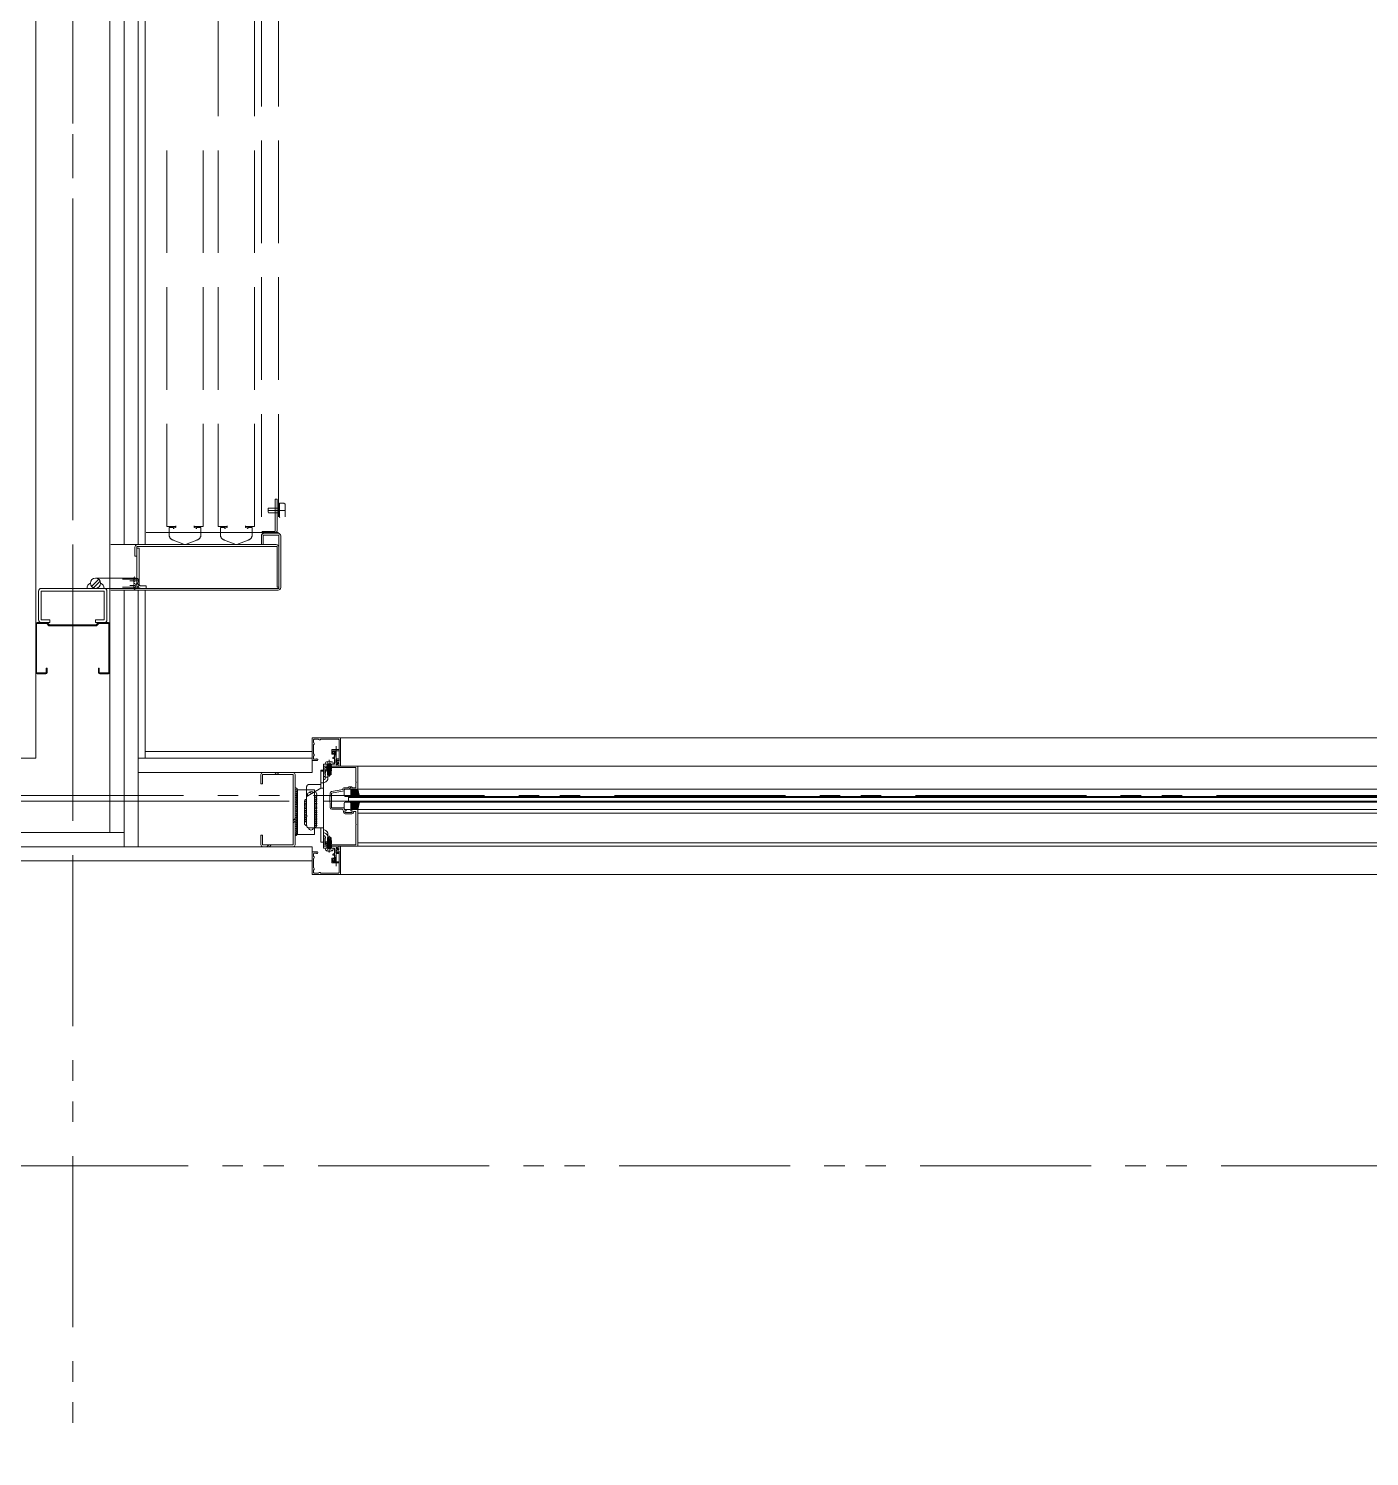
# Model space of a CAD drawing. Units: millimetres at full size. Extents: x -12803 to 120774, y -9413 to 101127.
# Drawn here: x 101036 to 102212, y 11296 to 12549 of the extents above; entities that cross this region are included whole.
import ezdxf

# ---------------------------------------------------------------- set-up
doc = ezdxf.new("R2010")
doc.units = ezdxf.units.MM
doc.header["$LTSCALE"] = 30
for name, pattern in [('CHAIN2', [12, 9, -1, 1, -1]), ('DASHED3', [4, 3, -1]), ('DOUBLE_CHAIN1', [8.8, 5, -1, 0.6, -0.6, 0.6, -1])]:
    doc.linetypes.add(name, pattern=pattern)
doc.layers.add('0-0_NoName', color=7, linetype='Continuous')
for name, color, linetype, lineweight in [('2-0_通芯', 7, 'DOUBLE_CHAIN1', 15), ('2-2_間仕切り芯', 7, 'DOUBLE_CHAIN1', 15), ('2-3_間仕切り', 7, 'Continuous', 15), ('2-A_建具', 7, 'Continuous', 15), ('3-2_AIHO08-壁芯', 7, 'CHAIN2', 15)]:
    doc.layers.add(name, color=color, linetype=linetype, lineweight=lineweight)

# ---------------------------------------------------------------- blocks, each defined once
blk = doc.blocks.new('グループ部品-732')
at = {"layer": '2-0_通芯'}
blk.add_line((74361.66, 11551.41), (120774.36, 11551.41), dxfattribs=at)
at = {"layer": '2-2_間仕切り芯'}
for p, q in [((101074.36, 20799.98), (101074.36, 11296.44)), ((92573.61, 11876.41), (104734.61, 11876.41))]:
    blk.add_line(p, q, dxfattribs=at)
at = {"layer": '2-3_間仕切り'}
for p, q in [((101106.86, 12843.96), (101106.86, 11843.91)), ((101041.86, 12796.41), (101041.86, 11908.91)), ((101119.36, 12796.41), (101119.36, 12096.41)), ((101131.86, 12796.41), (101131.86, 12096.41)), ((101137.86, 12796.41), (101137.86, 12096.41)), ((101119.36, 12056.41), (101119.36, 11831.41)), ((101131.86, 12056.41), (101131.86, 11831.41)), ((101137.86, 12056.41), (101137.86, 11908.91)), ((101137.86, 11914.91), (101284.36, 11914.91)), ((100864.36, 11908.91), (101041.86, 11908.91)), ((101131.86, 11908.91), (101284.36, 11908.91)), ((101131.86, 11896.41), (101284.36, 11896.41)), ((100864.36, 11843.91), (101119.36, 11843.91)), ((100864.36, 11831.41), (101106.86, 11831.41)), ((101106.86, 11831.41), (101284.36, 11831.41)), ((100864.36, 11818.91), (101284.36, 11818.91))]:
    blk.add_line(p, q, dxfattribs=at)
at = {"layer": '2-A_建具', "linetype": 'DASHED3'}
for p, q in [((101239.86, 14250.91), (101239.86, 12106.41)), ((101254.86, 14250.91), (101254.86, 12106.41)), ((101201.86, 12112.31), (101201.86, 12936.41)), ((101233.86, 12112.31), (101233.86, 12936.41)), ((101156.86, 12112.31), (101156.86, 12463.91)), ((101188.86, 12112.31), (101188.86, 12463.91)), ((101260.66, 12126.41), (101245.66, 12126.41)), ((101246.06, 12128.41), (101254.86, 12128.41)), ((101253.66, 12136.41), (101252.06, 12136.41)), ((101253.66, 12136.41), (101253.66, 12108.81)), ((101255.66, 12131.41), (101254.86, 12131.41)), ((101255.66, 12132.41), (101256.16, 12132.91)), ((101255.66, 12120.41), (101255.66, 12132.41)), ((101259.66, 12132.91), (101256.16, 12132.91)), ((101260.66, 12131.91), (101259.66, 12132.91)), ((101260.66, 12120.91), (101260.66, 12131.91)), ((101245.66, 12124.81), (101246.06, 12124.41)), ((101246.06, 12124.41), (101254.86, 12124.41)), ((101255.66, 12121.41), (101254.86, 12121.41)), ((101255.66, 12120.41), (101256.16, 12119.91)), ((101156.86, 12112.31), (101164.36, 12112.31)), ((101158.86, 12105.19), (101158.86, 12111.11)), ((101162.86, 12111.41), (101159.16, 12111.41)), ((101162.86, 12110.21), (101162.86, 12111.41)), ((101164.86, 12111.36), (101163.71, 12111.19)), ((101164.86, 12112.91), (101164.86, 12111.36)), ((101180.86, 12112.91), (101180.86, 12111.36)), ((101182, 12111.19), (101180.86, 12111.36)), ((101181.36, 12112.31), (101188.86, 12112.31)), ((101182.86, 12110.21), (101182.86, 12111.41)), ((101186.56, 12111.41), (101182.86, 12111.41)), ((101186.86, 12105.19), (101186.86, 12111.11)), ((101201.86, 12112.31), (101209.36, 12112.31)), ((101203.86, 12105.19), (101203.86, 12111.11)), ((101207.86, 12111.41), (101204.16, 12111.41)), ((101207.86, 12110.21), (101207.86, 12111.41)), ((101209.86, 12111.36), (101208.71, 12111.19)), ((101209.86, 12112.91), (101209.86, 12111.36)), ((101225.86, 12112.91), (101225.86, 12111.36)), ((101227, 12111.19), (101225.86, 12111.36)), ((101226.36, 12112.31), (101233.86, 12112.31)), ((101231.56, 12111.41), (101227.86, 12111.41)), ((101227.86, 12110.21), (101227.86, 12111.41)), ((101231.86, 12105.19), (101231.86, 12111.11)), ((101132.76, 12093.41), (101132.76, 12061.31)), ((101172.31, 12096.49), (101162.5, 12100.38)), ((101173.4, 12096.49), (101183.21, 12100.38)), ((101217.31, 12096.49), (101207.5, 12100.38)), ((101218.4, 12096.49), (101228.21, 12100.38)), ((101133.76, 12060.31), (101138.86, 12060.31)), ((101138.86, 12058.01), (101138.86, 12060.31)), ((101292.06, 11898.41), (101294.36, 11898.41)), ((101292.06, 11882.76), (101292.06, 11898.41)), ((101292.06, 11897.51), (101294.36, 11897.51)), ((101294.36, 11835.41), (101294.36, 11898.41)), ((101294.36, 11892.56), (101295.86, 11893.27)), ((101294.36, 11889.98), (101295.28, 11890.41)), ((101296.25, 11888.32), (101294.36, 11887.44)), ((101298.16, 11892.39), (101295.86, 11892.39)), ((101298.16, 11894.91), (101298.94, 11899.38)), ((101298.16, 11891.31), (101298.16, 11894.91)), ((101286.36, 11881.23), (101269.36, 11881.23)), ((101271.66, 11881.23), (101271.66, 11842.23)), ((101279.56, 11883.91), (101279.56, 11874.39)), ((101280.56, 11876.12), (101292.06, 11882.76)), ((101292.06, 11885.91), (101281.56, 11885.91)), ((101286.36, 11842.23), (101286.36, 11881.23)), ((101292.06, 11887.27), (101294.36, 11887.27)), ((101292.06, 11882.76), (101294.36, 11882.76)), ((101279.56, 11849.91), (101279.56, 11857.7)), ((101269.36, 11842.23), (101286.36, 11842.23)), ((101294.36, 11847.91), (101281.56, 11847.91)), ((101292.06, 11835.41), (101292.06, 11847.91)), ((101296.25, 11845.5), (101294.36, 11846.38)), ((101296.27, 11842.9), (101294.36, 11843.81)), ((101294.36, 11841.26), (101295.28, 11840.82)), ((101295.86, 11839.92), (101295.86, 11836.95)), ((101298.16, 11842.51), (101298.16, 11839.97)), ((101298.16, 11839.92), (101298.16, 11837.15)), ((101294.36, 11835.41), (101292.06, 11835.41)), ((101295.86, 11836.95), (101296.37, 11834.04)), ((101298.39, 11835.85), (101296.12, 11835.45)), ((101298.63, 11834.44), (101296.37, 11834.04)), ((101298.16, 11837.15), (101298.63, 11834.44))]:
    blk.add_line(p, q, dxfattribs=at)
at = {"layer": '2-A_建具'}
for p, q in [((101138.86, 12106.91), (101254.86, 12106.91)), ((101239.86, 12096.41), (101239.86, 12104.01)), ((101251.26, 12106.41), (101240.66, 12106.41)), ((101241.46, 12096.41), (101241.46, 12104.81)), ((101241.46, 12104.81), (101255.26, 12104.81)), ((101242.26, 12106.41), (101254.46, 12106.41)), ((101255.26, 12058.01), (101255.26, 12104.81)), ((101256.86, 12058.81), (101256.86, 12104.01)), ((101107.86, 12096.41), (101252.86, 12096.41)), ((101128.86, 12094.01), (101128.86, 12086.41)), ((101253.66, 12094.81), (101130.46, 12094.81)), ((101130.46, 12094.81), (101130.46, 12086.41)), ((101130.46, 12086.41), (101128.86, 12086.41)), ((101090.89, 12059.64), (101097.22, 12065.98)), ((101092.49, 12058.41), (101098.45, 12064.38)), ((101130.76, 12067.01), (101094.36, 12067.01)), ((101131.91, 12066.01), (101118.06, 12066.01)), ((101132.24, 12064.51), (101124.5, 12064.51)), ((101044.36, 12055.61), (101044.36, 12030.41)), ((101101.96, 12058.01), (101046.76, 12058.01)), ((101130.76, 12058.01), (101094.36, 12058.01)), ((101102.06, 12055.71), (101102.06, 12030.31)), ((101104.36, 12055.61), (101104.36, 12030.41)), ((101107.86, 12056.41), (101254.46, 12056.41)), ((101129.6, 12059.01), (101118.06, 12059.01)), ((101129.27, 12060.51), (101124.5, 12060.51)), ((101255.26, 12058.01), (101128.86, 12058.01)), ((101128.86, 12056.41), (101128.86, 12058.01)), ((101133.86, 12058.01), (101138.86, 12058.01)), ((101041.86, 12026.81), (101041.86, 11984.21)), ((101054.36, 12030.31), (101046.66, 12030.31)), ((101051.52, 12027.21), (101053.52, 12025.21)), ((101052.21, 12027.66), (101053.86, 12026.01)), ((101094.36, 12030.31), (101094.36, 12028.01)), ((101102.06, 12030.31), (101094.36, 12030.31)), ((101105.66, 12028.01), (101094.36, 12028.01)), ((101094.86, 12026.01), (101096.5, 12027.66)), ((101095.19, 12025.21), (101097.19, 12027.21)), ((101106.06, 12027.21), (101097.19, 12027.21)), ((101106.06, 12027.21), (101106.06, 11983.81)), ((101106.86, 12026.81), (101106.86, 11984.21)), ((101095.19, 12025.21), (101053.52, 12025.21)), ((101094.86, 12026.01), (101053.86, 12026.01)), ((101051.06, 11983.81), (101042.66, 11983.81)), ((101043.06, 11983.01), (101050.66, 11983.01)), ((101051.06, 11988.01), (101051.06, 11983.81)), ((101096.86, 11988.01), (101096.86, 11984.21)), ((101106.06, 11983.81), (101097.66, 11983.81)), ((101098.06, 11983.01), (101105.66, 11983.01)), ((101284.36, 11896.41), (101284.36, 11926.41)), ((101284.86, 11926.91), (101308.86, 11926.91)), ((101308.86, 11926.91), (101309.36, 11926.41)), ((101309.36, 11926.91), (102839.36, 11926.91)), ((101309.36, 11926.41), (101309.36, 11901.91)), ((101303.96, 11903.71), (101303.96, 11914.91)), ((101288.61, 11906.91), (101284.86, 11906.91)), ((101303.96, 11903.71), (101294.36, 11903.71)), ((101294.36, 11901.91), (101294.36, 11903.71)), ((102854.36, 11901.91), (101294.36, 11901.91)), ((101295.86, 11903.71), (101295.95, 11904.83)), ((101301.34, 11903.01), (101297.38, 11903.01)), ((101297.38, 11902.92), (101297.76, 11902.7)), ((101297.38, 11902.22), (101301.34, 11902.92)), ((101297.38, 11901.52), (101301.34, 11902.22)), ((101297.38, 11902.22), (101297.76, 11902)), ((101297.38, 11901.7), (101297.38, 11901.52)), ((101297.38, 11901.52), (101297.76, 11901.3)), ((101301.34, 11901), (101297.38, 11900.3)), ((101297.63, 11903.21), (101297.63, 11903.01)), ((101299.16, 11903.01), (101297.76, 11902.7)), ((101297.76, 11902.62), (101297.76, 11902.7)), ((101300.96, 11902.7), (101297.76, 11902)), ((101297.76, 11901.92), (101300.96, 11902.62)), ((101300.96, 11902), (101297.76, 11901.3)), ((101297.76, 11901.92), (101297.76, 11902)), ((101297.76, 11901.22), (101297.76, 11901.3)), ((101297.76, 11900.52), (101300.96, 11901.22)), ((101299.36, 11902.55), (101299.36, 11907.46)), ((101299.36, 11900.35), (101299.36, 11901.55)), ((101301.34, 11902.92), (101300.96, 11902.7)), ((101300.96, 11902.62), (101300.96, 11902.7)), ((101301.34, 11902.4), (101300.96, 11902.62)), ((101301.34, 11902.22), (101300.96, 11902)), ((101300.96, 11901.92), (101300.96, 11902)), ((101301.34, 11901.7), (101300.96, 11901.92)), ((101300.96, 11901.22), (101300.96, 11901.3)), ((101301.34, 11901), (101300.96, 11901.22)), ((101301.09, 11903.21), (101301.09, 11903.01)), ((101301.34, 11903.01), (101301.34, 11902.92)), ((101301.34, 11902.4), (101301.34, 11902.22)), ((101301.34, 11901), (101301.34, 11900.82)), ((101302.86, 11903.71), (101302.76, 11904.83)), ((101305.96, 11908.41), (101307.96, 11908.41)), ((101307.96, 11907.41), (101305.96, 11907.41)), ((101324.36, 11882.11), (101324.36, 11901.91)), ((101267.76, 11896.41), (101240.96, 11896.41)), ((101253.17, 11896.41), (101251.57, 11894.81)), ((101255.29, 11896.41), (101253.69, 11894.81)), ((101269.36, 11833.01), (101269.36, 11894.81)), ((101294.36, 11893.39), (101294.36, 11892.68)), ((101295.69, 11894.91), (101295.66, 11894.91)), ((101297.38, 11900.12), (101301.34, 11900.82)), ((101297.38, 11900.82), (101297.76, 11900.6)), ((101297.38, 11900.3), (101297.76, 11900.52)), ((101297.38, 11900.3), (101297.38, 11900.12)), ((101301.34, 11900.3), (101297.38, 11899.6)), ((101297.38, 11900.12), (101297.76, 11899.9)), ((101297.38, 11899.42), (101301.34, 11900.12)), ((101297.38, 11899.6), (101297.76, 11899.82)), ((101297.38, 11899.6), (101297.38, 11899.42)), ((101301.34, 11899.6), (101297.38, 11898.9)), ((101297.38, 11899.42), (101297.76, 11899.2)), ((101297.38, 11898.72), (101301.34, 11899.42)), ((101297.38, 11898.9), (101297.76, 11899.12)), ((101297.38, 11898.9), (101297.38, 11898.72)), ((101301.34, 11898.9), (101297.38, 11898.2)), ((101297.38, 11898.72), (101297.76, 11898.5)), ((101297.38, 11898.02), (101301.34, 11898.72)), ((101297.38, 11898.2), (101297.76, 11898.42)), ((101297.38, 11898.2), (101297.38, 11898.02)), ((101297.38, 11898.02), (101297.76, 11897.8)), ((101300.18, 11897.99), (101297.38, 11897.5)), ((101297.38, 11897.32), (101300.12, 11897.81)), ((101297.38, 11897.5), (101297.76, 11897.72)), ((101297.38, 11897.5), (101297.38, 11897.32)), ((101297.38, 11897.32), (101297.76, 11897.1)), ((101299.89, 11897.01), (101297.71, 11897.01)), ((101297.71, 11897.01), (101297.71, 11894.72)), ((101298.66, 11895.61), (101297.71, 11894.8)), ((101297.71, 11894.72), (101299.21, 11893.71)), ((101297.76, 11900.52), (101297.76, 11900.6)), ((101300.96, 11900.6), (101297.76, 11899.9)), ((101297.76, 11899.82), (101300.96, 11900.52)), ((101297.76, 11899.82), (101297.76, 11899.9)), ((101300.96, 11899.9), (101297.76, 11899.2)), ((101297.76, 11899.12), (101300.96, 11899.82)), ((101297.76, 11899.12), (101297.76, 11899.2)), ((101300.96, 11899.2), (101297.76, 11898.5)), ((101297.76, 11898.42), (101300.96, 11899.12)), ((101297.76, 11898.42), (101297.76, 11898.5)), ((101300.96, 11898.5), (101297.76, 11897.8)), ((101297.76, 11897.72), (101300.96, 11898.42)), ((101297.76, 11897.72), (101297.76, 11897.8)), ((101300.07, 11897.61), (101297.76, 11897.1)), ((101297.76, 11897.02), (101297.76, 11897.1)), ((101299.36, 11895.22), (101299.21, 11893.71)), ((101299.51, 11893.71), (101299.21, 11893.71)), ((101299.36, 11899.35), (101299.36, 11892.78)), ((101299.36, 11895.22), (101300.22, 11898.12)), ((101300.71, 11894.92), (101299.51, 11894.07)), ((101301.01, 11894.72), (101299.51, 11893.71)), ((101299.51, 11894.07), (101299.51, 11893.71)), ((101301.34, 11898.2), (101300.7, 11898.09)), ((101300.71, 11897.91), (101301.34, 11898.02)), ((101301.01, 11897.01), (101300.71, 11897.01)), ((101301.34, 11900.82), (101300.96, 11900.6)), ((101300.96, 11900.52), (101300.96, 11900.6)), ((101301.34, 11900.3), (101300.96, 11900.52)), ((101301.34, 11900.12), (101300.96, 11899.9)), ((101300.96, 11899.82), (101300.96, 11899.9)), ((101301.34, 11899.6), (101300.96, 11899.82)), ((101301.34, 11899.42), (101300.96, 11899.2)), ((101300.96, 11899.12), (101300.96, 11899.2)), ((101301.34, 11898.9), (101300.96, 11899.12)), ((101301.34, 11898.72), (101300.96, 11898.5)), ((101300.96, 11898.42), (101300.96, 11898.5)), ((101301.34, 11898.2), (101300.96, 11898.42)), ((101300.96, 11897.01), (101300.96, 11897.8)), ((101301.34, 11900.3), (101301.34, 11900.12)), ((101301.34, 11899.6), (101301.34, 11899.42)), ((101301.34, 11898.9), (101301.34, 11898.72)), ((101301.34, 11898.2), (101301.34, 11898.02)), ((101269.36, 11881.23), (101269.36, 11842.23)), ((101294.36, 11882.61), (101294.36, 11882.91)), ((101311.17, 11881.42), (101301.4, 11879.7)), ((101312.36, 11876.41), (101312.36, 11880.91)), ((101313.36, 11881.91), (101317.36, 11881.91)), ((101318.52, 11883.91), (101317.38, 11883.91)), ((101318.36, 11875.41), (101318.36, 11882.91)), ((101318.36, 11881.91), (102830.36, 11881.91)), ((101318.36, 11876.81), (101323.46, 11881.91)), ((101318.36, 11878.22), (101322.04, 11881.91)), ((101318.36, 11879.64), (101320.63, 11881.91)), ((101318.36, 11881.05), (101319.21, 11881.91)), ((101318.36, 11881.74), (101324.68, 11875.41)), ((101318.36, 11880.91), (101318.36, 11876.41)), ((101318.36, 11880.32), (101323.27, 11875.41)), ((101318.36, 11878.91), (101321.86, 11875.41)), ((101318.36, 11877.5), (101320.44, 11875.41)), ((101318.36, 11876.08), (101319.03, 11875.41)), ((101318.37, 11875.41), (101324.45, 11881.49)), ((101319.6, 11881.91), (101325.78, 11875.73)), ((101319.79, 11875.41), (101324.72, 11880.34)), ((101321.01, 11881.91), (101325.36, 11877.56)), ((101321.2, 11875.41), (101324.98, 11879.19)), ((101322.43, 11881.91), (101324.93, 11879.4)), ((101322.61, 11875.41), (101325.25, 11878.04)), ((101323.84, 11881.91), (101324.51, 11881.24)), ((101324.03, 11875.41), (101325.51, 11876.9)), ((101324.36, 11881.91), (101325.86, 11875.41)), ((101279.56, 11859.12), (101279.56, 11874.39)), ((101312.36, 11869.41), (101312.36, 11864.91)), ((101317.36, 11875.41), (101313.36, 11875.41)), ((101317.36, 11870.41), (101313.36, 11870.41)), ((101313.36, 11863.91), (101317.36, 11863.91)), ((101316.36, 11870.41), (101316.36, 11875.41)), ((101316.36, 11875.41), (102832.36, 11875.41)), ((101316.36, 11874.41), (102832.36, 11874.41)), ((101316.36, 11871.41), (102832.36, 11871.41)), ((101316.36, 11870.41), (102832.36, 11870.41)), ((101318.36, 11870.41), (101318.36, 11862.91)), ((101318.36, 11864.08), (101324.68, 11870.41)), ((101318.36, 11865.5), (101323.27, 11870.41)), ((101318.36, 11868.32), (101320.44, 11870.41)), ((101318.36, 11866.91), (101321.86, 11870.41)), ((101318.36, 11869.74), (101319.03, 11870.41)), ((101318.36, 11864.91), (101318.36, 11869.41)), ((101318.36, 11869.01), (101323.46, 11863.91)), ((101318.36, 11867.6), (101322.04, 11863.91)), ((101318.36, 11866.18), (101320.63, 11863.91)), ((101318.36, 11864.77), (101319.21, 11863.91)), ((101318.36, 11863.91), (102830.36, 11863.91)), ((101318.37, 11870.41), (101324.45, 11864.33)), ((101319.6, 11863.91), (101325.78, 11870.09)), ((101319.79, 11870.41), (101324.72, 11865.48)), ((101321.01, 11863.91), (101325.36, 11868.26)), ((101321.2, 11870.41), (101324.98, 11866.63)), ((101322.43, 11863.91), (101324.93, 11866.42)), ((101322.61, 11870.41), (101325.25, 11867.78)), ((101323.84, 11863.91), (101324.51, 11864.58)), ((101324.03, 11870.41), (101325.51, 11868.92)), ((101324.36, 11863.91), (101325.86, 11870.41)), ((101324.36, 11831.91), (101324.36, 11863.71)), ((101325.44, 11875.41), (101325.78, 11875.75)), ((101325.44, 11870.41), (101325.78, 11870.07)), ((101269.36, 11856.03), (101267.76, 11854.43)), ((101269.36, 11853.91), (101267.76, 11852.31)), ((101313.46, 11860.11), (101319.26, 11860.11)), ((101324.36, 11860.91), (102824.36, 11860.91)), ((101239.36, 11841.41), (101239.36, 11833.01)), ((101294.36, 11844.21), (101294.36, 11843.91)), ((101295.66, 11838.91), (101295.69, 11838.91)), ((101297.71, 11839.1), (101299.21, 11840.11)), ((101298.01, 11838.91), (101299.21, 11839.75)), ((101299.36, 11838.6), (101298.5, 11835.7)), ((101299.21, 11840.11), (101299.51, 11840.11)), ((101299.21, 11839.75), (101299.21, 11840.11)), ((101299.36, 11834.47), (101299.36, 11841.04)), ((101299.36, 11838.6), (101299.51, 11840.11)), ((101301.01, 11839.1), (101299.51, 11840.11)), ((101300.06, 11838.21), (101301.01, 11839.02)), ((101301.01, 11836.81), (101301.01, 11839.1)), ((101240.96, 11831.41), (101267.76, 11831.41)), ((101246.33, 11833.01), (101244.73, 11831.41)), ((101248.46, 11833.01), (101246.86, 11831.41)), ((101284.36, 11831.41), (101284.36, 11807.41)), ((101288.61, 11826.91), (101284.86, 11826.91)), ((101294.36, 11831.91), (102854.36, 11831.91)), ((101294.36, 11831.91), (101294.36, 11830.11)), ((101294.36, 11830.11), (101303.96, 11830.11)), ((101295.86, 11830.11), (101295.95, 11828.99)), ((101298.01, 11835.91), (101297.38, 11835.8)), ((101301.34, 11835.8), (101297.38, 11835.1)), ((101297.38, 11835.62), (101297.38, 11835.8)), ((101297.38, 11835.62), (101298.01, 11835.73)), ((101297.38, 11835.62), (101297.76, 11835.4)), ((101297.38, 11834.92), (101301.34, 11835.62)), ((101297.38, 11835.1), (101297.76, 11835.32)), ((101301.34, 11835.1), (101297.38, 11834.4)), ((101297.38, 11834.92), (101297.38, 11835.1)), ((101297.38, 11834.92), (101297.76, 11834.7)), ((101297.38, 11834.22), (101301.34, 11834.92)), ((101297.38, 11834.4), (101297.76, 11834.62)), ((101301.34, 11834.4), (101297.38, 11833.7)), ((101297.38, 11834.22), (101297.38, 11834.4)), ((101297.38, 11834.22), (101297.76, 11834)), ((101297.38, 11833.52), (101301.34, 11834.22)), ((101297.38, 11833.7), (101297.76, 11833.92)), ((101301.34, 11833.7), (101297.38, 11833)), ((101297.38, 11833.52), (101297.38, 11833.7)), ((101297.38, 11833.52), (101297.76, 11833.3)), ((101297.38, 11832.82), (101301.34, 11833.52)), ((101297.38, 11833), (101297.76, 11833.22)), ((101297.38, 11832.82), (101297.38, 11833)), ((101297.38, 11832.82), (101297.76, 11832.6)), ((101301.34, 11832.3), (101297.38, 11831.6)), ((101297.38, 11832.12), (101297.76, 11831.9)), ((101297.38, 11831.6), (101297.76, 11831.82)), ((101297.38, 11831.42), (101297.38, 11831.6)), ((101301.34, 11831.6), (101297.38, 11830.9)), ((101297.38, 11831.42), (101297.76, 11831.2)), ((101297.38, 11830.9), (101297.76, 11831.12)), ((101297.38, 11830.81), (101297.38, 11830.9)), ((101297.38, 11830.81), (101301.34, 11830.81)), ((101297.63, 11830.61), (101297.63, 11830.81)), ((101297.71, 11836.81), (101298.01, 11836.81)), ((101297.76, 11836.81), (101297.76, 11836.02)), ((101300.96, 11836.1), (101297.76, 11835.4)), ((101297.76, 11835.32), (101300.96, 11836.02)), ((101300.96, 11835.4), (101297.76, 11834.7)), ((101297.76, 11835.4), (101297.76, 11835.32)), ((101297.76, 11834.62), (101300.96, 11835.32)), ((101300.96, 11834.7), (101297.76, 11834)), ((101297.76, 11834.7), (101297.76, 11834.62)), ((101297.76, 11833.92), (101300.96, 11834.62)), ((101300.96, 11834), (101297.76, 11833.3)), ((101297.76, 11834), (101297.76, 11833.92)), ((101297.76, 11833.22), (101300.96, 11833.92)), ((101300.96, 11833.3), (101297.76, 11832.6)), ((101297.76, 11833.3), (101297.76, 11833.22)), ((101297.76, 11832.6), (101297.76, 11832.52)), ((101297.76, 11831.82), (101300.96, 11832.52)), ((101300.96, 11831.9), (101297.76, 11831.2)), ((101297.76, 11831.9), (101297.76, 11831.82)), ((101297.76, 11831.12), (101300.96, 11831.82)), ((101297.76, 11831.2), (101297.76, 11831.12)), ((101298.53, 11835.83), (101301.34, 11836.32)), ((101301.34, 11836.5), (101298.59, 11836.01)), ((101298.65, 11836.21), (101300.96, 11836.72)), ((101298.82, 11836.81), (101301.01, 11836.81)), ((101299.36, 11833.47), (101299.36, 11832.27)), ((101299.36, 11831.27), (101299.36, 11826.36)), ((101299.56, 11830.81), (101300.96, 11831.12)), ((101300.96, 11836.8), (101300.96, 11836.72)), ((101301.34, 11836.5), (101300.96, 11836.72)), ((101301.34, 11836.32), (101300.96, 11836.1)), ((101300.96, 11836.1), (101300.96, 11836.02)), ((101301.34, 11835.8), (101300.96, 11836.02)), ((101301.34, 11835.62), (101300.96, 11835.4)), ((101300.96, 11835.4), (101300.96, 11835.32)), ((101301.34, 11835.1), (101300.96, 11835.32)), ((101301.34, 11834.92), (101300.96, 11834.7)), ((101300.96, 11834.7), (101300.96, 11834.62)), ((101301.34, 11834.4), (101300.96, 11834.62)), ((101301.34, 11834.22), (101300.96, 11834)), ((101300.96, 11834), (101300.96, 11833.92)), ((101301.34, 11833.7), (101300.96, 11833.92)), ((101301.34, 11833.52), (101300.96, 11833.3)), ((101300.96, 11833.3), (101300.96, 11833.22)), ((101301.34, 11833), (101300.96, 11833.22)), ((101300.96, 11832.6), (101300.96, 11832.52)), ((101301.34, 11832.3), (101300.96, 11832.52)), ((101300.96, 11831.9), (101300.96, 11831.82)), ((101301.34, 11831.6), (101300.96, 11831.82)), ((101300.96, 11831.2), (101300.96, 11831.12)), ((101301.34, 11830.9), (101300.96, 11831.12)), ((101301.09, 11830.61), (101301.09, 11830.81)), ((101301.34, 11836.32), (101301.34, 11836.5)), ((101301.34, 11835.62), (101301.34, 11835.8)), ((101301.34, 11834.92), (101301.34, 11835.1)), ((101301.34, 11834.22), (101301.34, 11834.4)), ((101301.34, 11833.52), (101301.34, 11833.7)), ((101301.34, 11832.12), (101301.34, 11832.3)), ((101302.86, 11830.11), (101302.76, 11828.99)), ((101303.96, 11830.11), (101303.96, 11818.91)), ((101307.96, 11826.41), (101305.96, 11826.41)), ((101309.36, 11807.41), (101309.36, 11831.91)), ((101324.36, 11834.91), (102824.36, 11834.91)), ((101305.96, 11825.41), (101307.96, 11825.41)), ((101284.86, 11806.91), (101308.86, 11806.91)), ((101308.86, 11806.91), (101309.36, 11807.41)), ((101309.36, 11806.91), (102839.36, 11806.91))]:
    blk.add_line(p, q, dxfattribs=at)
at = {"layer": '2-A_建具', "linetype": 'DASHED3'}
for points in [[(101252.06, 12136.41), (101252.06, 12108.01), (101240.66, 12108.01), (101240.66, 12106.41)], [(101245.66, 12124.81), (101245.66, 12128.01), (101246.06, 12128.41)], [(101132.76, 12093.41), (101130.46, 12093.41), (101130.46, 12061.41)], [(101295.86, 11891.31), (101295.86, 11895.11), (101296.68, 11899.78), (101298.94, 11899.38)]]:
    blk.add_lwpolyline(points, dxfattribs=at)
at = {"layer": '2-A_建具'}
for points in [[(101255.26, 12059.01), (101253.66, 12059.01), (101253.66, 12094.81)], [(101102.06, 12055.71), (101046.66, 12055.71), (101046.66, 12030.31)], [(101051.52, 12027.21), (101042.66, 12027.21), (101042.66, 11983.81)], [(101054.36, 12030.31), (101054.36, 12028.01), (101043.06, 12028.01)], [(101051.06, 11988.01), (101051.86, 11988.01), (101051.86, 11984.21)], [(101096.86, 11988.01), (101097.66, 11988.01), (101097.66, 11983.81)], [(101285.66, 11925.11), (101285.66, 11922.93), (101285.77, 11922.7)], [(101285.77, 11921.12), (101285.66, 11920.89), (101285.66, 11912.93), (101285.77, 11912.7)], [(101290.07, 11925.49), (101289.83, 11925.61), (101286.16, 11925.61)], [(101307.46, 11925.61), (101291.88, 11925.61), (101291.64, 11925.49)], [(101307.96, 11915.61), (101302.56, 11915.61), (101302.56, 11913.58), (101302.96, 11913.01), (101302.96, 11912.51), (101301.56, 11912.51), (101301.56, 11916.61), (101307.96, 11916.61)], [(101303.06, 11909.81), (101304.16, 11909.81), (101303.26, 11913.19), (101302.4, 11913.42), (101303.52, 11915.36), (101304.46, 11915.11)], [(101304.46, 11915.11), (101304.46, 11913.35), (101305.46, 11909.61)], [(101305.46, 11919.61), (101305.46, 11912.37), (101305.34, 11912.19), (101305.34, 11911.64), (101305.46, 11911.45), (101305.46, 11903.11), (101306.58, 11903.11), (101306.86, 11904.7)], [(101305.46, 11903.85), (101305.68, 11906.41), (101307.96, 11906.41), (101307.96, 11925.11)], [(101285.77, 11911.12), (101285.66, 11910.89), (101285.66, 11908.61)], [(101286.16, 11908.11), (101287.87, 11908.11), (101288.08, 11908.2)], [(101294.36, 11901.41), (101294.36, 11892.91), (101295.36, 11892.91), (101295.99, 11894), (101295.99, 11894.61)], [(101295.36, 11895.21), (101295.36, 11900.91), (101322.76, 11900.91), (101322.76, 11888.37)], [(101297.31, 11906.07), (101298.21, 11904.26), (101299.36, 11903.65)], [(101297.38, 11903.01), (101297.38, 11902.92), (101297.87, 11903.01)], [(101300.84, 11903.01), (101297.38, 11902.4), (101297.38, 11902.22)], [(101297.38, 11902.4), (101297.76, 11902.62), (101299.56, 11903.01)], [(101301.34, 11902.4), (101297.38, 11901.7), (101297.76, 11901.92)], [(101297.38, 11901), (101297.76, 11901.22), (101300.96, 11901.92)], [(101301.34, 11901.7), (101297.38, 11901), (101297.38, 11900.82), (101301.34, 11901.52)], [(101301.34, 11901.7), (101301.34, 11901.52), (101300.96, 11901.3), (101297.76, 11900.6)], [(101298.9, 11903.71), (101299.08, 11903.59), (101299.63, 11903.59), (101299.81, 11903.71)], [(101301.41, 11906.07), (101300.5, 11904.26), (101299.36, 11903.65)], [(101303.96, 11904.91), (101304.26, 11905.21), (101304.26, 11907.61)], [(101307.86, 11901.91), (101307.86, 11905.31), (101306.73, 11905.31), (101306.45, 11903.72)], [(101239.36, 11894.81), (101239.36, 11886.41), (101240.96, 11886.41), (101240.96, 11894.81), (101267.76, 11894.81), (101267.76, 11833.01), (101240.96, 11833.01), (101240.96, 11841.41), (101239.36, 11841.41)], [(101299.36, 11895.11), (101298.66, 11895.61), (101298.52, 11897.01)], [(101299.51, 11894.07), (101300.71, 11898.06), (101300.71, 11894.92)], [(101301.34, 11898.02), (101300.96, 11897.8), (101300.71, 11897.75)], [(101301.01, 11897.01), (101301.01, 11894.72), (101300.71, 11894.92)], [(101300.16, 11878.22), (101300.16, 11875.81), (101299.76, 11875.41), (101299.76, 11870.41), (101300.16, 11870.01), (101300.16, 11865.71)], [(101301.36, 11878.47), (101312.36, 11880.41), (101312.36, 11881.91), (101315.71, 11881.91), (101317.86, 11882.91), (101318.36, 11882.91)], [(101318.36, 11862.91), (101319.56, 11862.91), (101319.56, 11861.31), (101313.16, 11861.31), (101313.16, 11862.91), (101314.36, 11862.91), (101314.36, 11863.91), (101312.36, 11863.91), (101312.36, 11865.41), (101301.36, 11865.41), (101301.36, 11878.47)], [(101316.96, 11883.82), (101315.45, 11883.11), (101312.66, 11883.11)], [(101322.76, 11887.45), (101322.76, 11883.11), (101319.56, 11883.11), (101319.38, 11883.41)], [(101301.66, 11864.21), (101310.86, 11864.21), (101311.96, 11862.64), (101311.96, 11861.61)], [(101320.76, 11861.61), (101320.76, 11862.41), (101322.76, 11862.41), (101322.76, 11851.37)], [(101295.99, 11839.21), (101295.99, 11839.82), (101295.36, 11840.91), (101294.36, 11840.91), (101294.36, 11832.41)], [(101322.76, 11850.45), (101322.76, 11832.91), (101295.36, 11832.91), (101295.36, 11838.61)], [(101297.71, 11836.81), (101297.71, 11839.1), (101298.01, 11838.91)], [(101299.21, 11839.75), (101298.01, 11835.76), (101298.01, 11838.91)], [(101299.36, 11838.71), (101300.06, 11838.21), (101300.2, 11836.81)], [(101286.16, 11825.71), (101287.87, 11825.71), (101288.08, 11825.62)], [(101297.31, 11827.75), (101298.21, 11829.56), (101299.36, 11830.17)], [(101297.38, 11835.8), (101297.76, 11836.02), (101298.01, 11836.07)], [(101297.38, 11832.12), (101297.38, 11832.3), (101297.76, 11832.52), (101300.96, 11833.22)], [(101297.38, 11832.12), (101301.34, 11832.82), (101301.34, 11833), (101297.38, 11832.3)], [(101297.38, 11831.42), (101301.34, 11832.12), (101300.96, 11831.9)], [(101301.34, 11832.82), (101300.96, 11832.6), (101297.76, 11831.9)], [(101297.87, 11830.81), (101301.34, 11831.42), (101301.34, 11831.6)], [(101298.9, 11830.11), (101299.08, 11830.23), (101299.63, 11830.23), (101299.81, 11830.11)], [(101301.34, 11831.42), (101300.96, 11831.2), (101299.16, 11830.81)], [(101301.41, 11827.75), (101300.5, 11829.56), (101299.36, 11830.17)], [(101301.34, 11830.81), (101301.34, 11830.9), (101300.84, 11830.81)], [(101303.96, 11828.91), (101304.26, 11828.61), (101304.26, 11826.21)], [(101305.46, 11814.21), (101305.46, 11821.45), (101305.34, 11821.64), (101305.34, 11822.19), (101305.46, 11822.37), (101305.46, 11830.71), (101306.58, 11830.71), (101306.86, 11829.12)], [(101305.46, 11829.97), (101305.68, 11827.41), (101307.96, 11827.41), (101307.96, 11808.71)], [(101307.86, 11831.91), (101307.86, 11828.51), (101306.73, 11828.51), (101306.45, 11830.1)], [(101285.77, 11822.7), (101285.66, 11822.93), (101285.66, 11825.21)], [(101285.77, 11812.7), (101285.66, 11812.93), (101285.66, 11820.89), (101285.77, 11821.12)], [(101307.96, 11818.21), (101302.56, 11818.21), (101302.56, 11820.24), (101302.96, 11820.81), (101302.96, 11821.31), (101301.56, 11821.31), (101301.56, 11817.21), (101307.96, 11817.21)], [(101303.06, 11824.01), (101304.16, 11824.01), (101303.26, 11820.63), (101302.4, 11820.4), (101303.52, 11818.46), (101304.46, 11818.71)], [(101304.46, 11818.71), (101304.46, 11820.48), (101305.46, 11824.21)], [(101285.66, 11808.71), (101285.66, 11810.89), (101285.77, 11811.12)], [(101290.07, 11808.33), (101289.83, 11808.21), (101286.16, 11808.21)], [(101307.46, 11808.21), (101291.88, 11808.21), (101291.64, 11808.33)]]:
    blk.add_lwpolyline(points, dxfattribs=at)
blk.add_circle((101094.36, 12062.51), 4.5, dxfattribs=at)
at = {"layer": '2-A_建具', "linetype": 'DASHED3'}
for centre, radius, start, end in [((101159.16, 12111.11), 0.3, 90, 180), ((101163.86, 12105.19), 5, 180, 254.24546), ((101163.86, 12110.2), 1, 98.53077, 180), ((101181.86, 12110.2), 1, 0, 81.46923), ((101181.86, 12105.19), 5, 285.75454, 0), ((101186.56, 12111.11), 0.3, 0, 90), ((101204.16, 12111.11), 0.3, 90, 180), ((101208.86, 12105.19), 5, 180, 254.24546), ((101208.86, 12110.2), 1, 98.53077, 180), ((101226.86, 12110.2), 1, 0, 81.46923), ((101226.86, 12105.19), 5, 285.75454, 0), ((101231.56, 12111.11), 0.3, 0, 90), ((101251.26, 12108.81), 2.4, 270, 0), ((101172.86, 12098.41), 2, 254.24546, 285.75454), ((101217.86, 12098.41), 2, 254.24546, 285.75454), ((101133.86, 12061.41), 3.4, 180, 270), ((101133.76, 12061.31), 1, 180, 270), ((101294.86, 11891.31), 1, 295, 0), ((101294.86, 11891.31), 3.3, 295, 0), ((101281.56, 11883.91), 2, 90, 180), ((101281.56, 11849.91), 2, 180, 270), ((101294.86, 11839.92), 1, 0, 64.66912), ((101294.86, 11842.51), 3.3, 0, 65), ((101294.86, 11839.92), 3.3, 0, 64.66912)]:
    blk.add_arc(centre, radius, start, end, dxfattribs=at)
at = {"layer": '2-A_建具'}
for centre, radius, start, end in [((101242.26, 12104.01), 2.4, 90, 180), ((101254.46, 12104.01), 2.4, 0, 90), ((101131.26, 12094.01), 2.4, 90, 180), ((101252.86, 12094.01), 2.4, 0, 90), ((101128.86, 12067.01), 1, 90, 270), ((101128.86, 12065.21), 1, 115.84193, 270), ((101128.86, 12063.41), 1, 115.84193, 270), ((101129.82, 12064.76), 2.44, 292.61986, 67.38014), ((101046.76, 12055.61), 2.4, 90, 180), ((101090.9, 12058.58), 4.02, 104.9838, 188.17994), ((101097.82, 12058.58), 4.02, 351.82006, 75.0162), ((101101.96, 12055.61), 2.4, 0, 90), ((101128.86, 12061.61), 1, 115.84193, 270), ((101128.86, 12059.81), 1, 115.84193, 270), ((101128.86, 12058.01), 1, 115.84193, 270), ((101131.69, 12060.26), 2.44, 112.61986, 247.38014), ((101129.82, 12060.26), 2.44, 292.61986, 67.38014), ((101254.46, 12058.81), 2.4, 270, 0), ((101043.06, 12026.81), 1.2, 90, 180), ((101046.76, 12030.41), 2.4, 180, 270), ((101051.36, 12026.81), 1.2, 45, 90), ((101097.35, 12026.81), 1.2, 90, 135), ((101101.96, 12030.41), 2.4, 270, 0), ((101105.66, 12026.81), 1.2, 0, 90), ((101043.06, 11984.21), 1.2, 180, 270), ((101050.66, 11984.21), 1.2, 270, 0), ((101098.06, 11984.21), 1.2, 180, 270), ((101105.66, 11984.21), 1.2, 270, 0), ((101284.86, 11926.41), 0.5, 90.00001, 179.99999), ((101286.16, 11925.11), 0.5, 90.00001, 179.99999), ((101285.16, 11921.91), 1, 307.97987, 52.02013), ((101290.86, 11926.11), 1, 217.97987, 322.02013), ((101307.46, 11925.11), 0.5, 0.00001, 89.99999), ((101284.86, 11907.41), 0.5, 180.00001, 269.99999), ((101286.16, 11908.61), 0.5, 180.00001, 269.99999), ((101285.16, 11911.91), 1, 307.97987, 52.02013), ((101288.61, 11907.66), 0.75, 270.00002, 134.41533), ((101294.86, 11901.41), 0.5, 90, 180), ((101297.25, 11904.72), 1.3, 105.88085, 175), ((101299.36, 11897.31), 9, 74.11915, 105.88085), ((101297.13, 11903.21), 0.5, 0, 90), ((101301.59, 11903.21), 0.5, 90, 180), ((101301.46, 11904.72), 1.3, 5, 74.11915), ((101303.06, 11909.31), 0.5, 89.99999, 270.00001), ((101303.06, 11907.61), 1.2, 0.00001, 89.99999), ((101305.96, 11907.91), 0.5, 89.99999, 270.00001), ((101305.96, 11903.81), 0.5, 175, 349.99999), ((101307.36, 11904.61), 0.5, 360, 170.00001), ((101240.96, 11894.81), 1.6, 90, 180), ((101267.76, 11894.81), 1.6, 0, 90), ((101295.66, 11895.21), 0.3, 180, 270), ((101295.69, 11894.61), 0.3, 0, 90), ((101300.46, 11898.06), 0.248, 0, 167.19096), ((101322.96, 11888.37), 0.2, 180, 246.42182), ((101269.36, 11881.23), 2, 270, 90), ((101269.36, 11879.63), 2, 270, 23.57818), ((101269.36, 11878.03), 2, 270, 23.57818), ((101269.36, 11876.43), 2, 270, 23.57818), ((101281.56, 11874.39), 2, 120, 180), ((101282.15, 11877.04), 2, 30.01514, 210.01514), ((101283.54, 11877.84), 2, 30.01514, 143.59332), ((101286.36, 11877.47), 2, 270, 90), ((101286.36, 11875.87), 2, 270, 23.57818), ((101301.66, 11878.22), 1.5, 100, 180), ((101312.66, 11881.61), 1.5, 90, 187.31279), ((101313.36, 11880.91), 1, 89.9999, 179.9999), ((101313.36, 11876.41), 1, 179.9999, 269.9999), ((101317.38, 11882.91), 1, 90, 115), ((101317.36, 11880.91), 1, 359.9999, 89.9999), ((101317.36, 11876.41), 1, 269.9999, 359.9999), ((101318.52, 11882.91), 1, 30, 90), ((101322.96, 11887.45), 0.2, 113.57818, 180), ((101322.76, 11887.91), 0.3, 293.57818, 66.42182), ((101324.16, 11882.11), 0.2, 270, 0), ((101269.36, 11874.83), 2, 270, 23.57818), ((101269.36, 11873.23), 2, 270, 23.57818), ((101269.36, 11871.63), 2, 270, 23.57818), ((101269.36, 11870.03), 2, 270, 23.57818), ((101269.36, 11868.43), 2, 270, 23.57818), ((101269.36, 11866.83), 2, 270, 23.57818), ((101269.36, 11865.23), 2, 270, 23.57818), ((101269.36, 11863.63), 2, 270, 23.57818), ((101279.56, 11871.11), 2, 90, 203.57818), ((101279.56, 11869.51), 2, 90, 203.57818), ((101279.56, 11867.91), 2, 90, 203.57818), ((101279.56, 11866.31), 2, 90, 203.57818), ((101279.56, 11864.71), 2, 90, 203.57818), ((101279.56, 11863.11), 2, 90, 203.57818), ((101279.56, 11861.51), 2, 90, 203.57818), ((101286.36, 11874.27), 2, 270, 23.57818), ((101286.36, 11872.67), 2, 270, 23.57818), ((101286.36, 11871.07), 2, 270, 23.57818), ((101286.36, 11869.47), 2, 270, 23.57818), ((101286.36, 11867.87), 2, 270, 23.57818), ((101286.36, 11866.27), 2, 270, 23.57818), ((101286.36, 11864.67), 2, 270, 23.57818), ((101286.36, 11863.07), 2, 270, 23.57818), ((101301.66, 11865.71), 1.5, 180, 270), ((101313.36, 11869.41), 1, 90.0001, 180.0001), ((101313.36, 11864.91), 1, 180.0001, 270.0001), ((101317.36, 11869.41), 1, 0.0001, 90.0001), ((101317.36, 11864.91), 1, 270.0001, 0.0001), ((101324.16, 11863.71), 0.2, 0, 90), ((101269.36, 11862.03), 2, 270, 23.57818), ((101269.36, 11860.43), 2, 270, 23.57818), ((101269.36, 11858.83), 2, 270, 23.57818), ((101269.36, 11857.23), 2, 270, 23.57818), ((101269.36, 11855.63), 2, 270, 23.57818), ((101269.36, 11854.03), 2, 270, 23.57818), ((101269.36, 11852.43), 2, 270, 23.57818), ((101269.36, 11850.83), 2, 270, 23.57818), ((101279.56, 11859.91), 2, 90, 203.57818), ((101279.56, 11858.31), 2, 90, 203.57818), ((101279.56, 11856.71), 2, 90, 203.57818), ((101279.56, 11855.11), 2, 90, 203.57818), ((101279.56, 11853.51), 2, 90, 203.57818), ((101279.56, 11851.91), 2, 90, 270), ((101278.86, 11858.41), 1, 314.427, 45.573), ((101286.36, 11861.47), 2, 270, 23.57818), ((101286.36, 11859.87), 2, 270, 23.57818), ((101286.36, 11858.27), 2, 270, 23.57818), ((101286.36, 11856.67), 2, 270, 23.57818), ((101286.36, 11855.07), 2, 270, 23.57818), ((101286.36, 11853.47), 2, 270, 23.57818), ((101286.36, 11851.87), 2, 270, 23.57818), ((101286.36, 11850.27), 2, 270, 23.57818), ((101313.46, 11861.61), 1.5, 180, 270), ((101319.26, 11861.61), 1.5, 270, 0), ((101322.96, 11851.37), 0.2, 180, 246.42182), ((101322.76, 11850.91), 0.3, 293.57818, 66.42182), ((101269.36, 11849.23), 2, 270, 23.57818), ((101269.36, 11847.63), 2, 270, 23.57818), ((101269.36, 11846.03), 2, 270, 23.57818), ((101269.36, 11844.43), 2, 270, 23.57818), ((101269.36, 11842.83), 2, 270, 23.57818), ((101283.36, 11847.91), 2, 180, 0), ((101295.66, 11838.61), 0.3, 90, 180), ((101295.69, 11839.21), 0.3, 270, 0), ((101322.96, 11850.45), 0.2, 113.57818, 180), ((101240.96, 11833.01), 1.6, 180, 269.99809), ((101267.76, 11833.01), 1.6, 270, 0), ((101284.86, 11826.41), 0.5, 90.00001, 179.99999), ((101286.16, 11825.21), 0.5, 90.00001, 179.99999), ((101288.61, 11826.16), 0.75, 225.58467, 89.99998), ((101294.86, 11832.41), 0.5, 180, 270), ((101297.25, 11829.1), 1.3, 185, 254.11915), ((101299.36, 11836.51), 9, 254.11915, 285.88085), ((101297.13, 11830.61), 0.5, 270, 0), ((101298.25, 11835.76), 0.248, 180, 347.19096), ((101301.59, 11830.61), 0.5, 180, 270), ((101301.46, 11829.1), 1.3, 285.88085, 355), ((101303.06, 11826.21), 1.2, 270.00001, 359.99999), ((101305.96, 11830.01), 0.5, 10.00001, 185), ((101305.96, 11825.91), 0.5, 89.99999, 270.00001), ((101307.36, 11829.21), 0.5, 189.99999, 0), ((101285.16, 11821.91), 1, 307.97987, 52.02013), ((101303.06, 11824.51), 0.5, 89.99999, 270.00001), ((101284.86, 11807.41), 0.5, 180.00001, 269.99999), ((101286.16, 11808.71), 0.5, 180.00001, 269.99999), ((101285.16, 11811.91), 1, 307.97987, 52.02013), ((101290.86, 11807.71), 1, 37.97987, 142.02013), ((101307.46, 11808.71), 0.5, 270.00001, 359.99999)]:
    blk.add_arc(centre, radius, start, end, dxfattribs=at)
at = {"layer": '3-2_AIHO08-壁芯'}
for p, q in [((101074.36, 19596.41), (101074.36, 11946.41)), ((101074.36, 11946.41), (101074.36, 11871.41)), ((93074.36, 11871.41), (102899.36, 11871.41))]:
    blk.add_line(p, q, dxfattribs=at)
blk = doc.blocks.new('グループ部品-763')
at = {"layer": '2-3_間仕切り'}
blk.add_line((101119.36, 12056.41), (101119.36, 11831.41), dxfattribs=at)
at = {"layer": '2-A_建具', "linetype": 'DASHED3'}
for p, q in [((101239.86, 14250.91), (101239.86, 12106.41)), ((101254.86, 14250.91), (101254.86, 12106.41)), ((101201.86, 12112.31), (101201.86, 12936.41)), ((101233.86, 12112.31), (101233.86, 12936.41)), ((101156.86, 12112.31), (101156.86, 12463.91)), ((101188.86, 12112.31), (101188.86, 12463.91)), ((101260.66, 12126.41), (101245.66, 12126.41)), ((101246.06, 12128.41), (101254.86, 12128.41)), ((101253.66, 12136.41), (101252.06, 12136.41)), ((101253.66, 12136.41), (101253.66, 12108.81)), ((101255.66, 12131.41), (101254.86, 12131.41)), ((101255.66, 12132.41), (101256.16, 12132.91)), ((101255.66, 12120.41), (101255.66, 12132.41)), ((101259.66, 12132.91), (101256.16, 12132.91)), ((101260.66, 12131.91), (101259.66, 12132.91)), ((101260.66, 12120.91), (101260.66, 12131.91)), ((101245.66, 12124.81), (101246.06, 12124.41)), ((101246.06, 12124.41), (101254.86, 12124.41)), ((101255.66, 12121.41), (101254.86, 12121.41)), ((101255.66, 12120.41), (101256.16, 12119.91)), ((101156.86, 12112.31), (101164.36, 12112.31)), ((101158.86, 12105.19), (101158.86, 12111.11)), ((101162.86, 12111.41), (101159.16, 12111.41)), ((101162.86, 12110.21), (101162.86, 12111.41)), ((101164.86, 12111.36), (101163.71, 12111.19)), ((101164.86, 12112.91), (101164.86, 12111.36)), ((101180.86, 12112.91), (101180.86, 12111.36)), ((101182, 12111.19), (101180.86, 12111.36)), ((101181.36, 12112.31), (101188.86, 12112.31)), ((101182.86, 12110.21), (101182.86, 12111.41)), ((101186.56, 12111.41), (101182.86, 12111.41)), ((101186.86, 12105.19), (101186.86, 12111.11)), ((101201.86, 12112.31), (101209.36, 12112.31)), ((101203.86, 12105.19), (101203.86, 12111.11)), ((101207.86, 12111.41), (101204.16, 12111.41)), ((101207.86, 12110.21), (101207.86, 12111.41)), ((101209.86, 12111.36), (101208.71, 12111.19)), ((101209.86, 12112.91), (101209.86, 12111.36)), ((101225.86, 12112.91), (101225.86, 12111.36)), ((101227, 12111.19), (101225.86, 12111.36)), ((101226.36, 12112.31), (101233.86, 12112.31)), ((101231.56, 12111.41), (101227.86, 12111.41)), ((101227.86, 12110.21), (101227.86, 12111.41)), ((101231.86, 12105.19), (101231.86, 12111.11)), ((101132.76, 12093.41), (101132.76, 12061.31)), ((101172.31, 12096.49), (101162.5, 12100.38)), ((101173.4, 12096.49), (101183.21, 12100.38)), ((101217.31, 12096.49), (101207.5, 12100.38)), ((101218.4, 12096.49), (101228.21, 12100.38)), ((101133.76, 12060.31), (101138.86, 12060.31)), ((101138.86, 12058.01), (101138.86, 12060.31))]:
    blk.add_line(p, q, dxfattribs=at)
at = {"layer": '2-A_建具'}
for p, q in [((101138.86, 12106.91), (101254.86, 12106.91)), ((101239.86, 12096.41), (101239.86, 12104.01)), ((101251.26, 12106.41), (101240.66, 12106.41)), ((101241.46, 12096.41), (101241.46, 12104.81)), ((101241.46, 12104.81), (101255.26, 12104.81)), ((101242.26, 12106.41), (101254.46, 12106.41)), ((101255.26, 12058.01), (101255.26, 12104.81)), ((101256.86, 12058.81), (101256.86, 12104.01)), ((101107.86, 12096.41), (101252.86, 12096.41)), ((101128.86, 12094.01), (101128.86, 12086.41)), ((101253.66, 12094.81), (101130.46, 12094.81)), ((101130.46, 12094.81), (101130.46, 12086.41)), ((101130.46, 12086.41), (101128.86, 12086.41)), ((101090.89, 12059.64), (101097.22, 12065.98)), ((101092.49, 12058.41), (101098.45, 12064.38)), ((101130.76, 12067.01), (101094.36, 12067.01)), ((101131.91, 12066.01), (101118.06, 12066.01)), ((101132.24, 12064.51), (101124.5, 12064.51)), ((101044.36, 12055.61), (101044.36, 12030.41)), ((101101.96, 12058.01), (101046.76, 12058.01)), ((101130.76, 12058.01), (101094.36, 12058.01)), ((101102.06, 12055.71), (101102.06, 12030.31)), ((101104.36, 12055.61), (101104.36, 12030.41)), ((101107.86, 12056.41), (101254.46, 12056.41)), ((101129.6, 12059.01), (101118.06, 12059.01)), ((101129.27, 12060.51), (101124.5, 12060.51)), ((101255.26, 12058.01), (101128.86, 12058.01)), ((101128.86, 12056.41), (101128.86, 12058.01)), ((101133.86, 12058.01), (101138.86, 12058.01)), ((101041.86, 12026.81), (101041.86, 11984.21)), ((101054.36, 12030.31), (101046.66, 12030.31)), ((101051.52, 12027.21), (101053.52, 12025.21)), ((101052.21, 12027.66), (101053.86, 12026.01)), ((101094.36, 12030.31), (101094.36, 12028.01)), ((101102.06, 12030.31), (101094.36, 12030.31)), ((101105.66, 12028.01), (101094.36, 12028.01)), ((101094.86, 12026.01), (101096.5, 12027.66)), ((101095.19, 12025.21), (101097.19, 12027.21)), ((101106.06, 12027.21), (101097.19, 12027.21)), ((101106.06, 12027.21), (101106.06, 11983.81)), ((101106.86, 12026.81), (101106.86, 11984.21)), ((101095.19, 12025.21), (101053.52, 12025.21)), ((101094.86, 12026.01), (101053.86, 12026.01)), ((101051.06, 11983.81), (101042.66, 11983.81)), ((101043.06, 11983.01), (101050.66, 11983.01)), ((101051.06, 11988.01), (101051.06, 11983.81)), ((101096.86, 11988.01), (101096.86, 11984.21)), ((101106.06, 11983.81), (101097.66, 11983.81)), ((101098.06, 11983.01), (101105.66, 11983.01))]:
    blk.add_line(p, q, dxfattribs=at)
at = {"layer": '2-A_建具', "linetype": 'DASHED3'}
for points in [[(101252.06, 12136.41), (101252.06, 12108.01), (101240.66, 12108.01), (101240.66, 12106.41)], [(101245.66, 12124.81), (101245.66, 12128.01), (101246.06, 12128.41)], [(101132.76, 12093.41), (101130.46, 12093.41), (101130.46, 12061.41)]]:
    blk.add_lwpolyline(points, dxfattribs=at)
at = {"layer": '2-A_建具'}
for points in [[(101255.26, 12059.01), (101253.66, 12059.01), (101253.66, 12094.81)], [(101102.06, 12055.71), (101046.66, 12055.71), (101046.66, 12030.31)], [(101051.52, 12027.21), (101042.66, 12027.21), (101042.66, 11983.81)], [(101054.36, 12030.31), (101054.36, 12028.01), (101043.06, 12028.01)], [(101051.06, 11988.01), (101051.86, 11988.01), (101051.86, 11984.21)], [(101096.86, 11988.01), (101097.66, 11988.01), (101097.66, 11983.81)]]:
    blk.add_lwpolyline(points, dxfattribs=at)
blk.add_circle((101094.36, 12062.51), 4.5, dxfattribs=at)
at = {"layer": '2-A_建具', "linetype": 'DASHED3'}
for centre, radius, start, end in [((101159.16, 12111.11), 0.3, 90, 180), ((101163.86, 12105.19), 5, 180, 254.24546), ((101163.86, 12110.2), 1, 98.53077, 180), ((101181.86, 12110.2), 1, 0, 81.46923), ((101181.86, 12105.19), 5, 285.75454, 0), ((101186.56, 12111.11), 0.3, 0, 90), ((101204.16, 12111.11), 0.3, 90, 180), ((101208.86, 12105.19), 5, 180, 254.24546), ((101208.86, 12110.2), 1, 98.53077, 180), ((101226.86, 12110.2), 1, 0, 81.46923), ((101226.86, 12105.19), 5, 285.75454, 0), ((101231.56, 12111.11), 0.3, 0, 90), ((101251.26, 12108.81), 2.4, 270, 0), ((101172.86, 12098.41), 2, 254.24546, 285.75454), ((101217.86, 12098.41), 2, 254.24546, 285.75454), ((101133.86, 12061.41), 3.4, 180, 270), ((101133.76, 12061.31), 1, 180, 270)]:
    blk.add_arc(centre, radius, start, end, dxfattribs=at)
at = {"layer": '2-A_建具'}
for centre, radius, start, end in [((101242.26, 12104.01), 2.4, 90, 180), ((101254.46, 12104.01), 2.4, 0, 90), ((101131.26, 12094.01), 2.4, 90, 180), ((101252.86, 12094.01), 2.4, 0, 90), ((101128.86, 12067.01), 1, 90, 270), ((101128.86, 12065.21), 1, 115.84193, 270), ((101128.86, 12063.41), 1, 115.84193, 270), ((101129.82, 12064.76), 2.44, 292.61986, 67.38014), ((101046.76, 12055.61), 2.4, 90, 180), ((101090.9, 12058.58), 4.02, 104.9838, 188.17994), ((101097.82, 12058.58), 4.02, 351.82006, 75.0162), ((101101.96, 12055.61), 2.4, 0, 90), ((101128.86, 12061.61), 1, 115.84193, 270), ((101128.86, 12059.81), 1, 115.84193, 270), ((101128.86, 12058.01), 1, 115.84193, 270), ((101131.69, 12060.26), 2.44, 112.61986, 247.38014), ((101129.82, 12060.26), 2.44, 292.61986, 67.38014), ((101254.46, 12058.81), 2.4, 270, 0), ((101043.06, 12026.81), 1.2, 90, 180), ((101046.76, 12030.41), 2.4, 180, 270), ((101051.36, 12026.81), 1.2, 45, 90), ((101097.35, 12026.81), 1.2, 90, 135), ((101101.96, 12030.41), 2.4, 270, 0), ((101105.66, 12026.81), 1.2, 0, 90), ((101043.06, 11984.21), 1.2, 180, 270), ((101050.66, 11984.21), 1.2, 270, 0), ((101098.06, 11984.21), 1.2, 180, 270), ((101105.66, 11984.21), 1.2, 270, 0)]:
    blk.add_arc(centre, radius, start, end, dxfattribs=at)
at = {"layer": '3-2_AIHO08-壁芯'}
for p, q in [((101074.36, 19596.41), (101074.36, 11946.41)), ((101074.36, 11946.41), (101074.36, 11871.41)), ((93074.36, 11871.41), (102899.36, 11871.41))]:
    blk.add_line(p, q, dxfattribs=at)

msp = doc.modelspace()

# ---------------------------------------------------------------- block references
at = {"layer": '0-0_NoName'}
for name in ['グループ部品-732', 'グループ部品-763']:
    msp.add_blockref(name, (0, 0), dxfattribs=at)

doc.saveas('drawing.dxf')
